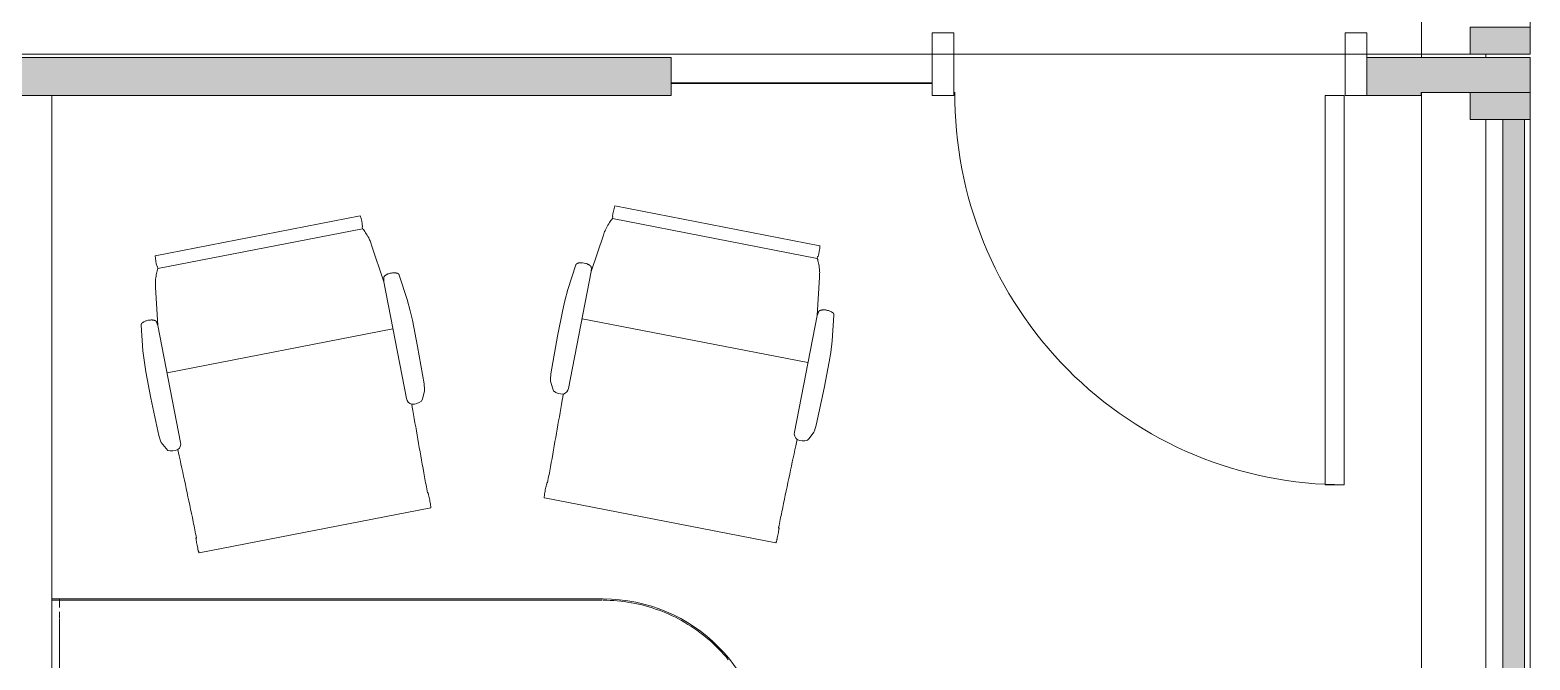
# Model space of a CAD drawing. Header units: inches. Extents: x 385 to 2249, y -1773 to -36.
# Drawn here: x 2051.5 to 2189.4, y -1623.9 to -1565.9 of the extents above; entities that cross this region are included whole.
import ezdxf

# ---------------------------------------------------------------- set-up
doc = ezdxf.new("R2010")
doc.units = ezdxf.units.IN
doc.header["$MEASUREMENT"] = 0
for name, color, linetype, lineweight in [('A-DETL-THIN', 151, 'Continuous', 9), ('A-DOOR', 31, 'Continuous', 13), ('A-DOOR-FRAM', 31, 'Continuous', 20), ('A-GLAZ', 151, 'Continuous', 13), ('A-GLAZ-CURT', 52, 'Continuous', 13), ('A-GLAZ-CWMG', 51, 'Continuous', 13), ('A-WALL', 113, 'Continuous', 13), ('A-WALL-PATT', 111, 'Continuous', 13), ('I-FURN', 30, 'Continuous', 9), ('I-FURN-PNLS', 30, 'Continuous', 9), ('I-WALL', 2, 'Continuous', 13)]:
    doc.layers.add(name, color=color, linetype=linetype, lineweight=lineweight)

# ---------------------------------------------------------------- blocks, each defined once
blk = doc.blocks.new('System Panel - Glazed 2-5375402-Level 6 POWER _ SIGNAL')
at = {"layer": 'A-GLAZ-CURT', "lineweight": 9}
blk.add_hatch(color=7, dxfattribs=at).paths.add_polyline_path([(31.4, 0.25), (31.4, 2.25), (-31.4, 2.25), (-31.4, 0.25)], flags=0)
at = {"layer": 'A-GLAZ-CURT', "color": 8, "lineweight": 20}
for p, q in [((31.4, 2.25), (-31.4, 2.25)), ((-31.4, 2.25), (-31.4, 0.25)), ((31.4, 0.25), (31.4, 2.25)), ((-31.4, 0.25), (31.4, 0.25))]:
    blk.add_line(p, q, dxfattribs=at)
blk = doc.blocks.new('Rectangular Mullion - 2_5_ x 5_ rectangular-5103979-Level 6 POWER _ SIGNAL')
at = {"layer": 'A-GLAZ-CWMG', "lineweight": 9}
blk.add_hatch(color=7, dxfattribs=at).paths.add_polyline_path([(-2.5, 2.75), (-2.5, -2.75), (0, -2.75), (0, 2.75)], flags=0)
at = {"layer": 'A-GLAZ-CWMG', "color": 8, "lineweight": 20}
for p, q in [((0, 2.75), (-2.5, 2.75)), ((-2.5, 2.75), (-2.5, -2.75)), ((0, -2.75), (0, 2.75)), ((-2.5, -2.75), (0, -2.75))]:
    blk.add_line(p, q, dxfattribs=at)
blk = doc.blocks.new('Rectangular Mullion - 2_5_ x 5_ rectangular-5104493-Level 6 POWER _ SIGNAL')
at = {"layer": 'A-GLAZ-CWMG', "lineweight": 9}
blk.add_hatch(color=7, dxfattribs=at).paths.add_polyline_path([(-2.5, 2.75), (0, 2.75), (0, -2.75), (-2.5, -2.75), (-2.5, -0.25)], flags=0)
at = {"layer": 'A-GLAZ-CWMG', "color": 8, "lineweight": 20}
for p, q in [((-2.5, 2.75), (0, 2.75)), ((-2.5, -2.75), (-2.5, 2.75)), ((0, 2.75), (0, -2.75)), ((0, -2.75), (-2.5, -2.75))]:
    blk.add_line(p, q, dxfattribs=at)
blk = doc.blocks.new('Walls 76 - Walls 3-5131673-Level 6 POWER _ SIGNAL')
at = {"layer": 'A-WALL', "lineweight": 9}
for p, q in [((53.56, -1728.94), (53.56, -1780.91)), ((59.48, -1780.91), (59.48, -1780.64)), ((53.56, -1784.13), (53.56, -1903.63)), ((59.48, -1849.44), (59.48, -1786.64))]:
    blk.add_line(p, q, dxfattribs=at)
blk = doc.blocks.new('Rectangular Mullion - 2_5_ x 5_ rectangular-5595183-Level 6 POWER _ SIGNAL')
at = {"layer": 'A-GLAZ-CWMG', "lineweight": 9}
blk.add_line((2189.44, -1574.17), (2189.44, -1636.97), dxfattribs=at)
blk = doc.blocks.new('Zira Wksta 11 - Type 2-V137-Level 6 POWER _ SIGNAL')
at = {"layer": 'I-FURN-PNLS'}
for p, q in [((-1, 35.88), (-1, 1.82)), ((-1, 1.82), (-1, 17.5)), ((-1, 1.76), (-1, 1.19)), ((-1, 1.19), (-1, 1.76)), ((-51, 0), (-0.29, 0)), ((-51, 0), (-0.29, 0)), ((-0.29, 0), (-51, 0)), ((-50.92, 0.12), (-0.29, 0.12)), ((-0.29, 0.12), (-50.92, 0.12)), ((-1, 0.8), (-1, 0.12)), ((-1, 0.12), (-1, 0.8)), ((-1, 0.12), (-1, 0)), ((-1, 0), (-1, 0.12)), ((-1, 0), (-0.29, 0)), ((-0.29, 0), (-1, 0))]:
    blk.add_line(p, q, dxfattribs=at)
for radius, start, end in [(15, 180, 270), (15, 180, 270), (15, 180, 270), (14.88, 219.2051, 229.3523), (14.88, 219.2051, 229.3523), (14.88, 229.4656, 239.5584), (14.88, 229.4656, 239.5584), (14.88, 239.6354, 249.7026), (14.88, 239.6354, 249.7026), (14.88, 249.7614, 259.815), (14.88, 249.7614, 259.815), (14.88, 260, 269.9102), (14.88, 260, 269.9102)]:
    blk.add_arc((-51, 15), radius, start, end, dxfattribs=at)
blk = doc.blocks.new('HermanMiller_Collection_Eames_AluminumGroup_LoungeChairSwivel - Arms Swivel Base-V138-Level 6 POWER _ SIGNAL')
at = {"layer": 'I-FURN'}
for p, q in [((-3.51, 12.46), (-4.59, 12.38)), ((-2.64, 12.49), (-3.51, 12.46)), ((-0.18, 12.49), (-2.64, 12.49)), ((3.32, 12.43), (-0.18, 12.49)), ((3.84, 12.38), (3.32, 12.43)), ((-4.59, 12.38), (-6.94, 12.09)), ((3.99, 12.34), (3.84, 12.38)), ((4.64, 12.01), (3.99, 12.34)), ((4.83, 11.89), (4.64, 12.01)), ((-6.61, 10.58), (-10.12, 10.12)), ((-6.94, 10.64), (-6.61, 10.58)), ((-6.61, 10.58), (4.33, 10.58)), ((-2.19, -10.58), (-2.19, 10.58)), ((13.22, 10.86), (13.22, 10.83)), ((14.64, -10.85), (14.64, 10.85)), ((-12.96, 9.61), (-12.96, -9.61)), ((-11.95, 9.59), (-11.95, 9.63)), ((-11.76, 9.6), (-11.95, 9.59)), ((-11.76, 9.6), (-11.76, -9.6)), ((-11.95, -9.63), (-11.95, -9.59)), ((-11.95, -9.59), (-11.76, -9.6)), ((-10.12, -10.12), (-6.61, -10.58)), ((-6.61, -10.58), (-6.94, -10.64)), ((-6.61, -10.58), (4.33, -10.58)), ((13.22, -10.83), (13.22, -10.86)), ((-6.94, -12.09), (-4.59, -12.38)), ((-4.59, -12.38), (-3.51, -12.46)), ((3.32, -12.43), (3.84, -12.38)), ((3.84, -12.38), (3.99, -12.34)), ((3.99, -12.34), (4.64, -12.01)), ((4.64, -12.01), (4.83, -11.89)), ((-3.51, -12.46), (-2.64, -12.49)), ((-2.64, -12.49), (-0.18, -12.49)), ((-0.18, -12.49), (3.32, -12.43))]:
    blk.add_line(p, q, dxfattribs=at)
at = {"layer": 'I-FURN', "flags": 128}
for points in [[(5.52, 10.95), (5.23, 10.95), (4.94, 10.96)], [(4.94, -10.96), (5.23, -10.95), (5.52, -10.95)]]:
    blk.add_lwpolyline(points, dxfattribs=at)
at = {"layer": 'I-FURN'}
for centre, radius, start, end in [((3.68, 11.28), 1.3, 345.8347, 28.1255), ((4.33, 11.27), 0.69, 270, 332.7502), ((-12.38, 5.3), 4.35, 84.2936, 97.7064), ((-12.38, -5.3), 4.35, 262.2936, 275.7064), ((4.33, -11.27), 0.69, 27.2498, 90), ((3.68, -11.28), 1.3, 331.8745, 14.1653)]:
    blk.add_arc(centre, radius, start, end, dxfattribs=at)
for points, knots in [([(-6.94, 12.09), (-6.95, 12.09), (-6.97, 12.09), (-6.99, 12.08), (-7, 12.08), (-7.02, 12.07), (-7.03, 12.06), (-7.05, 12.05), (-7.05, 12.04), (-7.06, 12.04), (-7.07, 12.03), (-7.08, 12.02), (-7.09, 12.01), (-7.1, 12), (-7.11, 11.98), (-7.12, 11.97), (-7.13, 11.96), (-7.14, 11.94), (-7.15, 11.92), (-7.16, 11.9), (-7.18, 11.85), (-7.21, 11.77), (-7.23, 11.66), (-7.25, 11.52), (-7.26, 11.37), (-7.25, 11.23), (-7.24, 11.11), (-7.22, 11.02), (-7.2, 10.95), (-7.18, 10.9), (-7.17, 10.87), (-7.16, 10.85), (-7.15, 10.83), (-7.14, 10.81), (-7.13, 10.8), (-7.12, 10.78), (-7.11, 10.77), (-7.11, 10.76), (-7.1, 10.74), (-7.09, 10.73), (-7.08, 10.72), (-7.07, 10.71), (-7.06, 10.7), (-7.05, 10.69), (-7.03, 10.68), (-7.02, 10.67), (-7, 10.66), (-6.99, 10.65), (-6.96, 10.65), (-6.95, 10.65), (-6.94, 10.64)], [0, 0, 0, 0, 0.020833, 0.03125, 0.041667, 0.052083, 0.0625, 0.072917, 0.078125, 0.083333, 0.088542, 0.09375, 0.104167, 0.114583, 0.125, 0.135417, 0.145833, 0.15625, 0.166667, 0.1875, 0.208333, 0.25, 0.333333, 0.416667, 0.5, 0.583333, 0.666667, 0.708333, 0.75, 0.78125, 0.796875, 0.8125, 0.828125, 0.835938, 0.84375, 0.859375, 0.867188, 0.875, 0.882812, 0.890625, 0.90625, 0.914062, 0.917969, 0.921875, 0.9375, 0.953125, 0.957031, 0.96875, 0.984375, 1, 1, 1, 1]), ([(13.34, 10.88), (13.32, 10.88), (13.29, 10.88), (13.27, 10.88), (13.25, 10.88), (13.23, 10.87), (13.22, 10.87), (13.22, 10.87), (13.22, 10.86)], [0, 0, 0, 0, 0.25, 0.375, 0.5, 0.625, 0.75, 1, 1, 1, 1]), ([(14.64, 10.85), (14.64, 10.85), (14.63, 10.86), (14.6, 10.87), (14.54, 10.87), (14.47, 10.88), (14.38, 10.89), (14.25, 10.89), (13.97, 10.9), (13.61, 10.9), (13.4, 10.89), (13.34, 10.88)], [0, 0, 0, 0, 0.071429, 0.142857, 0.214286, 0.285714, 0.357143, 0.428571, 0.571429, 0.857143, 1, 1, 1, 1]), ([(-6.94, -10.64), (-6.95, -10.65), (-6.97, -10.65), (-6.99, -10.65), (-7, -10.66), (-7.02, -10.67), (-7.03, -10.68), (-7.05, -10.69), (-7.05, -10.69), (-7.06, -10.7), (-7.07, -10.71), (-7.08, -10.72), (-7.08, -10.73), (-7.1, -10.74), (-7.11, -10.76), (-7.12, -10.77), (-7.13, -10.78), (-7.13, -10.8), (-7.15, -10.82), (-7.16, -10.85), (-7.18, -10.89), (-7.2, -10.95), (-7.22, -11.02), (-7.24, -11.11), (-7.26, -11.28), (-7.26, -11.47), (-7.23, -11.66), (-7.21, -11.77), (-7.18, -11.84), (-7.17, -11.87), (-7.16, -11.89), (-7.15, -11.91), (-7.14, -11.93), (-7.13, -11.94), (-7.12, -11.96), (-7.12, -11.97), (-7.11, -11.98), (-7.1, -12), (-7.09, -12.01), (-7.08, -12.02), (-7.07, -12.03), (-7.06, -12.04), (-7.05, -12.05), (-7.03, -12.06), (-7.02, -12.07), (-7, -12.08), (-6.99, -12.08), (-6.96, -12.09), (-6.95, -12.09), (-6.94, -12.09)], [0, 0, 0, 0, 0.020833, 0.03125, 0.041667, 0.052083, 0.0625, 0.072917, 0.078125, 0.083333, 0.088542, 0.09375, 0.104167, 0.114583, 0.125, 0.135417, 0.145833, 0.15625, 0.166667, 0.1875, 0.208333, 0.25, 0.291667, 0.333333, 0.416667, 0.583333, 0.666667, 0.75, 0.78125, 0.796875, 0.8125, 0.828125, 0.835938, 0.84375, 0.859375, 0.867188, 0.875, 0.882812, 0.890625, 0.90625, 0.914062, 0.917969, 0.921875, 0.9375, 0.953125, 0.957031, 0.96875, 0.984375, 1, 1, 1, 1]), ([(13.22, -10.86), (13.22, -10.87), (13.22, -10.87), (13.23, -10.87), (13.25, -10.88), (13.27, -10.88), (13.29, -10.88), (13.32, -10.88), (13.34, -10.88)], [0, 0, 0, 0, 0.25, 0.375, 0.5, 0.625, 0.75, 1, 1, 1, 1]), ([(13.34, -10.88), (13.4, -10.89), (13.54, -10.9), (13.87, -10.9), (14.27, -10.9), (14.52, -10.88), (14.62, -10.86), (14.64, -10.86), (14.64, -10.85)], [0, 0, 0, 0, 0.142857, 0.285714, 0.571429, 0.785714, 0.892857, 1, 1, 1, 1])]:
    blk.add_open_spline(points, degree=3, knots=knots, dxfattribs=at)
for points in [[(-10.83, 9.99), (-11.02, 9.92), (-11.37, 9.8), (-11.64, 9.67), (-11.76, 9.6)], [(-10.12, 10.12), (-10.2, 10.11), (-10.35, 10.09), (-10.55, 10.06), (-10.71, 10.02), (-10.79, 10), (-10.83, 9.99)], [(11.73, 10.84), (10.68, 10.85), (8.59, 10.89), (6.54, 10.92), (5.52, 10.95)], [(13.22, 10.83), (12.96, 10.83), (12.47, 10.83), (11.97, 10.84), (11.73, 10.84)], [(-11.76, -9.6), (-11.64, -9.67), (-11.37, -9.8), (-11.02, -9.92), (-10.83, -9.99)], [(-10.83, -9.99), (-10.79, -10), (-10.71, -10.02), (-10.55, -10.06), (-10.35, -10.09), (-10.2, -10.11), (-10.12, -10.12)], [(5.52, -10.95), (6.54, -10.92), (8.59, -10.89), (10.68, -10.85), (11.73, -10.84)], [(11.73, -10.84), (11.97, -10.84), (12.47, -10.83), (12.96, -10.83), (13.22, -10.83)]]:
    blk.add_open_spline(points, degree=3, dxfattribs=at)
blk = doc.blocks.new('HermanMiller_Collection_Eames_AluminumGroup_LoungeChairSwivel - Arms Swivel Base-V139-Level 6 POWER _ SIGNAL')
at = {"layer": 'I-FURN'}
for p, q in [((-4.59, 12.38), (-3.51, 12.46)), ((-3.51, 12.46), (-2.64, 12.49)), ((-2.64, 12.49), (-0.18, 12.49)), ((-0.18, 12.49), (3.32, 12.43)), ((3.32, 12.43), (3.84, 12.38)), ((-6.94, 12.09), (-4.59, 12.38)), ((3.84, 12.38), (3.99, 12.34)), ((3.99, 12.34), (4.64, 12.01)), ((4.64, 12.01), (4.83, 11.89)), ((-10.12, 10.12), (-6.61, 10.58)), ((-6.61, 10.58), (-6.94, 10.64)), ((-6.61, 10.58), (4.33, 10.58)), ((-2.19, 10.58), (-2.19, -10.58)), ((13.22, 10.83), (13.22, 10.86)), ((14.64, 10.85), (14.64, -10.85)), ((-12.96, -9.61), (-12.96, 9.61)), ((-11.95, 9.63), (-11.95, 9.59)), ((-11.95, 9.59), (-11.76, 9.6)), ((-11.76, -9.6), (-11.76, 9.6)), ((-11.95, -9.59), (-11.95, -9.63)), ((-11.76, -9.6), (-11.95, -9.59)), ((-6.61, -10.58), (-10.12, -10.12)), ((-6.94, -10.64), (-6.61, -10.58)), ((-6.61, -10.58), (4.33, -10.58)), ((13.22, -10.86), (13.22, -10.83)), ((-4.59, -12.38), (-6.94, -12.09)), ((-3.51, -12.46), (-4.59, -12.38)), ((3.84, -12.38), (3.32, -12.43)), ((3.99, -12.34), (3.84, -12.38)), ((4.64, -12.01), (3.99, -12.34)), ((4.83, -11.89), (4.64, -12.01)), ((-2.64, -12.49), (-3.51, -12.46)), ((-0.18, -12.49), (-2.64, -12.49)), ((3.32, -12.43), (-0.18, -12.49))]:
    blk.add_line(p, q, dxfattribs=at)
at = {"layer": 'I-FURN', "flags": 128}
for points in [[(4.94, 10.96), (5.23, 10.95), (5.52, 10.95)], [(5.52, -10.95), (5.23, -10.95), (4.94, -10.96)]]:
    blk.add_lwpolyline(points, dxfattribs=at)
at = {"layer": 'I-FURN'}
for centre, radius, start, end in [((3.68, 11.28), 1.3, 345.8347, 28.1255), ((4.33, 11.27), 0.69, 270, 332.7502), ((-12.38, 5.3), 4.35, 84.2936, 97.7064), ((-12.38, -5.3), 4.35, 262.2936, 275.7064), ((4.33, -11.27), 0.69, 27.2498, 90), ((3.68, -11.28), 1.3, 331.8745, 14.1653)]:
    blk.add_arc(centre, radius, start, end, dxfattribs=at)
for points, knots in [([(-6.94, 10.64), (-6.95, 10.65), (-6.96, 10.65), (-6.99, 10.65), (-7, 10.66), (-7.02, 10.67), (-7.03, 10.68), (-7.05, 10.69), (-7.06, 10.7), (-7.07, 10.71), (-7.08, 10.72), (-7.09, 10.73), (-7.1, 10.74), (-7.11, 10.76), (-7.11, 10.77), (-7.12, 10.78), (-7.13, 10.8), (-7.14, 10.81), (-7.15, 10.83), (-7.16, 10.85), (-7.17, 10.87), (-7.18, 10.9), (-7.2, 10.95), (-7.22, 11.02), (-7.24, 11.11), (-7.25, 11.23), (-7.26, 11.37), (-7.25, 11.52), (-7.23, 11.66), (-7.21, 11.77), (-7.18, 11.85), (-7.16, 11.9), (-7.15, 11.92), (-7.14, 11.94), (-7.13, 11.96), (-7.12, 11.97), (-7.11, 11.98), (-7.1, 12), (-7.09, 12.01), (-7.08, 12.02), (-7.07, 12.03), (-7.06, 12.04), (-7.05, 12.04), (-7.05, 12.05), (-7.03, 12.06), (-7.02, 12.07), (-7, 12.08), (-6.99, 12.08), (-6.97, 12.09), (-6.95, 12.09), (-6.94, 12.09)], [-1, -1, -1, -1, -0.984375, -0.96875, -0.957031, -0.953125, -0.9375, -0.921875, -0.917969, -0.914062, -0.90625, -0.890625, -0.882812, -0.875, -0.867188, -0.859375, -0.84375, -0.835938, -0.828125, -0.8125, -0.796875, -0.78125, -0.75, -0.708333, -0.666667, -0.583333, -0.5, -0.416667, -0.333333, -0.25, -0.208333, -0.1875, -0.166667, -0.15625, -0.145833, -0.135417, -0.125, -0.114583, -0.104167, -0.09375, -0.088542, -0.083333, -0.078125, -0.072917, -0.0625, -0.052083, -0.041667, -0.03125, -0.020833, 0, 0, 0, 0]), ([(13.22, 10.86), (13.22, 10.87), (13.22, 10.87), (13.23, 10.87), (13.25, 10.88), (13.27, 10.88), (13.29, 10.88), (13.32, 10.88), (13.34, 10.88)], [-1, -1, -1, -1, -0.75, -0.625, -0.5, -0.375, -0.25, 0, 0, 0, 0]), ([(13.34, 10.88), (13.4, 10.89), (13.61, 10.9), (13.97, 10.9), (14.25, 10.89), (14.38, 10.89), (14.47, 10.88), (14.54, 10.87), (14.6, 10.87), (14.63, 10.86), (14.64, 10.85), (14.64, 10.85)], [-1, -1, -1, -1, -0.857143, -0.571429, -0.428571, -0.357143, -0.285714, -0.214286, -0.142857, -0.071429, 0, 0, 0, 0]), ([(-6.94, -12.09), (-6.95, -12.09), (-6.96, -12.09), (-6.99, -12.08), (-7, -12.08), (-7.02, -12.07), (-7.03, -12.06), (-7.05, -12.05), (-7.06, -12.04), (-7.07, -12.03), (-7.08, -12.02), (-7.09, -12.01), (-7.1, -12), (-7.11, -11.98), (-7.12, -11.97), (-7.12, -11.96), (-7.13, -11.94), (-7.14, -11.93), (-7.15, -11.91), (-7.16, -11.89), (-7.17, -11.87), (-7.18, -11.84), (-7.21, -11.77), (-7.23, -11.66), (-7.26, -11.47), (-7.26, -11.28), (-7.24, -11.11), (-7.22, -11.02), (-7.2, -10.95), (-7.18, -10.89), (-7.16, -10.85), (-7.15, -10.82), (-7.13, -10.8), (-7.13, -10.78), (-7.12, -10.77), (-7.11, -10.76), (-7.1, -10.74), (-7.08, -10.73), (-7.08, -10.72), (-7.07, -10.71), (-7.06, -10.7), (-7.05, -10.69), (-7.05, -10.69), (-7.03, -10.68), (-7.02, -10.67), (-7, -10.66), (-6.99, -10.65), (-6.97, -10.65), (-6.95, -10.65), (-6.94, -10.64)], [-1, -1, -1, -1, -0.984375, -0.96875, -0.957031, -0.953125, -0.9375, -0.921875, -0.917969, -0.914062, -0.90625, -0.890625, -0.882812, -0.875, -0.867188, -0.859375, -0.84375, -0.835938, -0.828125, -0.8125, -0.796875, -0.78125, -0.75, -0.666667, -0.583333, -0.416667, -0.333333, -0.291667, -0.25, -0.208333, -0.1875, -0.166667, -0.15625, -0.145833, -0.135417, -0.125, -0.114583, -0.104167, -0.09375, -0.088542, -0.083333, -0.078125, -0.072917, -0.0625, -0.052083, -0.041667, -0.03125, -0.020833, 0, 0, 0, 0]), ([(13.34, -10.88), (13.32, -10.88), (13.29, -10.88), (13.27, -10.88), (13.25, -10.88), (13.23, -10.87), (13.22, -10.87), (13.22, -10.87), (13.22, -10.86)], [-1, -1, -1, -1, -0.75, -0.625, -0.5, -0.375, -0.25, 0, 0, 0, 0]), ([(14.64, -10.85), (14.64, -10.86), (14.62, -10.86), (14.52, -10.88), (14.27, -10.9), (13.87, -10.9), (13.54, -10.9), (13.4, -10.89), (13.34, -10.88)], [-1, -1, -1, -1, -0.892857, -0.785714, -0.571429, -0.285714, -0.142857, 0, 0, 0, 0])]:
    blk.add_open_spline(points, degree=3, knots=knots, dxfattribs=at)
for points in [[(-11.76, 9.6), (-11.64, 9.67), (-11.37, 9.8), (-11.02, 9.92), (-10.83, 9.99)], [(-10.83, 9.99), (-10.79, 10), (-10.71, 10.02), (-10.55, 10.06), (-10.35, 10.09), (-10.2, 10.11), (-10.12, 10.12)], [(5.52, 10.95), (6.54, 10.92), (8.59, 10.89), (10.68, 10.85), (11.73, 10.84)], [(11.73, 10.84), (11.97, 10.84), (12.47, 10.83), (12.96, 10.83), (13.22, 10.83)], [(-10.83, -9.99), (-11.02, -9.92), (-11.37, -9.8), (-11.64, -9.67), (-11.76, -9.6)], [(-10.12, -10.12), (-10.2, -10.11), (-10.35, -10.09), (-10.55, -10.06), (-10.71, -10.02), (-10.79, -10), (-10.83, -9.99)], [(11.73, -10.84), (10.68, -10.85), (8.59, -10.89), (6.54, -10.92), (5.52, -10.95)], [(13.22, -10.83), (12.96, -10.83), (12.47, -10.83), (11.97, -10.84), (11.73, -10.84)]]:
    blk.add_open_spline(points, degree=3, dxfattribs=at)
blk = doc.blocks.new('Single Flush - OTJ_SOLIDFLUSH_ALUM-5770997-Level 6 POWER _ SIGNAL')
at = {"layer": 'A-DOOR', "lineweight": 20}
for p, q in [((16.15625, -1.75), (17.90625, -1.75)), ((16.15625, -37.5625), (16.15625, -1.75)), ((17.90625, -1.75), (17.90625, -37.5625)), ((17.90625, -37.5625), (16.15625, -37.5625))]:
    blk.add_line(p, q, dxfattribs=at)
at = {"layer": 'A-DOOR', "lineweight": 9}
blk.add_arc((17.90625, -1.75), 35.8125, 179.5, 270, dxfattribs=at)
at = {"layer": 'A-DOOR-FRAM'}
for p, q in [((-20, 4), (-20, -1.75)), ((-20, 4), (-18, 4)), ((-18, 4), (-18, -1.75)), ((18.000004, 4), (18.000004, -1.75)), ((18.000004, 4), (20.000004, 4)), ((20.000004, 4), (20.000004, -1.75)), ((-20, -1.75), (-18, -1.75)), ((18.000004, -1.75), (20.000004, -1.75))]:
    blk.add_line(p, q, dxfattribs=at)
blk = doc.blocks.new('Frameless opening with glazing - 24_ x 84_-V143-Level 6 POWER _ SIGNAL')
at = {"layer": 'A-GLAZ', "lineweight": 30}
blk.add_line((-13.5, -0.625), (10.5, -0.625), dxfattribs=at)

msp = doc.modelspace()

# ---------------------------------------------------------------- hatches: boundary and pattern name
at = {"layer": 'A-WALL-PATT', "lineweight": 9}
h = msp.add_hatch(color=7, dxfattribs=at)
h.paths.add_polyline_path([(2188.83, -1719.89), (2189.44, -1719.89), (2189.44, -1707.89), (2184.99, -1707.89), (2184.99, -1719.89), (2185.37, -1719.89)], flags=0)
h.paths.add_polyline_path([(2185.37, -1571.67), (2189.44, -1571.67), (2189.44, -1568.45), (2179.44, -1568.45), (2179.45, -1571.67)], flags=0)
h.paths.add_polyline_path([(2185.49, -1441.39), (2189.44, -1441.39), (2189.44, -1437.89), (2179.44, -1437.89), (2179.45, -1441.39), (2185.37, -1441.39)], flags=0)
h.paths.add_polyline_path([(2179.45, -1048.6), (2189.44, -1048.6), (2189.44, -1045.1), (2179.44, -1045.1), (2179.44, -1048.6)], flags=0)
h.paths.add_polyline_path([(2179.45, -928.89), (2189.44, -928.89), (2189.44, -925.39), (2179.44, -925.39), (2179.44, -928.89)], flags=0)
h = msp.add_hatch(color=7, dxfattribs=at)
h.paths.add_polyline_path([(2053.73, -1571.95), (2053.73, -1568.45), (2046.31, -1568.45), (2046.31, -1571.95), (2053.45, -1571.95)], flags=0)
h.paths.add_polyline_path([(1964.44, -1571.95), (1971.2, -1571.95), (1971.2, -1568.45), (1964.44, -1568.45)], flags=0)
h = msp.add_hatch(color=7, dxfattribs=at)
h.paths.add_polyline_path([(2098.64, -1571.95), (2110.44, -1571.95), (2110.44, -1568.45), (2053.73, -1568.45), (2053.73, -1571.95), (2068.57, -1571.95)], flags=0)
h.paths.add_polyline_path([(2174.44, -1571.95), (2179.44, -1571.95), (2179.44, -1568.45), (2174.44, -1568.45), (2174.44, -1571.67)], flags=0)

# ---------------------------------------------------------------- linework, layer by layer
at = {"layer": 'A-DETL-THIN'}
for p, q in [((2189.44, -1568.17), (2189.44, -788.07)), ((1810.18, -1568.17), (2189.44, -1568.17))]:
    msp.add_line(p, q, dxfattribs=at)
at = {"layer": 'A-WALL', "color": 8, "lineweight": 20}
for p, q in [((2189.44, -1568.45), (2179.44, -1568.45)), ((2189.44, -1571.67), (2189.44, -1568.45)), ((2179.44, -1571.67), (2189.44, -1571.67))]:
    msp.add_line(p, q, dxfattribs=at)
at = {"layer": 'A-WALL'}
msp.add_line((2053.45, -1571.95), (2049.95, -1571.95), dxfattribs=at)
at = {"layer": 'I-WALL', "color": 8, "lineweight": 20}
for p, q in [((2110.44, -1568.45), (2046.31, -1568.45)), ((2110.44, -1571.95), (2110.44, -1568.45)), ((2179.44, -1568.45), (2174.44, -1568.45)), ((2174.44, -1568.45), (2174.44, -1571.95)), ((2179.44, -1571.95), (2179.44, -1571.67)), ((2053.45, -1571.95), (2110.44, -1571.95)), ((2174.44, -1571.95), (2179.44, -1571.95))]:
    msp.add_line(p, q, dxfattribs=at)
at = {"layer": 'I-WALL'}
msp.add_line((2053.45, -1719.39), (2053.45, -1571.95), dxfattribs=at)

# ---------------------------------------------------------------- block references
at = {"layer": 'A-DOOR'}
msp.add_blockref('Single Flush - OTJ_SOLIDFLUSH_ALUM-5770997-Level 6 POWER _ SIGNAL', (2154.44, -1570.2), dxfattribs=at)
at = {"layer": 'A-GLAZ'}
msp.add_blockref('Frameless opening with glazing - 24_ x 84_-V143-Level 6 POWER _ SIGNAL', (2123.94, -1570.2), dxfattribs=at)
at = {"layer": 'A-GLAZ-CURT', "lineweight": 9, "rotation": 269.9999999999988}
msp.add_blockref('System Panel - Glazed 2-5375402-Level 6 POWER _ SIGNAL', (2186.69, -1605.57), dxfattribs=at)
at = {"layer": 'A-GLAZ-CWMG', "lineweight": 9, "extrusion": (0, 0, -1), "rotation": 270.0000000000012}
msp.add_blockref('Rectangular Mullion - 2_5_ x 5_ rectangular-5104493-Level 6 POWER _ SIGNAL', (-2186.69, -1568.17), dxfattribs=at)
at = {"layer": 'A-GLAZ-CWMG', "lineweight": 9, "rotation": 89.9999999999988}
msp.add_blockref('Rectangular Mullion - 2_5_ x 5_ rectangular-5103979-Level 6 POWER _ SIGNAL', (2186.69, -1571.67), dxfattribs=at)
at = {"layer": 'A-GLAZ-CWMG', "lineweight": 9}
msp.add_blockref('Rectangular Mullion - 2_5_ x 5_ rectangular-5595183-Level 6 POWER _ SIGNAL', (0, 0), dxfattribs=at)
at = {"layer": 'A-WALL', "lineweight": 9}
msp.add_blockref('Walls 76 - Walls 3-5131673-Level 6 POWER _ SIGNAL', (2125.89, 212.47), dxfattribs=at)
at = {"layer": 'I-FURN'}
for name, p, rotation in [('HermanMiller_Collection_Eames_AluminumGroup_LoungeChairSwivel - Arms Swivel Base-V139-Level 6 POWER _ SIGNAL', (2074.87, -1597.59), 280.9999999999996), ('HermanMiller_Collection_Eames_AluminumGroup_LoungeChairSwivel - Arms Swivel Base-V138-Level 6 POWER _ SIGNAL', (2112.21, -1596.66), 259.0000000000004), ('Zira Wksta 11 - Type 2-V137-Level 6 POWER _ SIGNAL', (2053.16, -1618.26), 180)]:
    msp.add_blockref(name, p, dxfattribs=dict(at, rotation=rotation))

doc.saveas('drawing.dxf')
